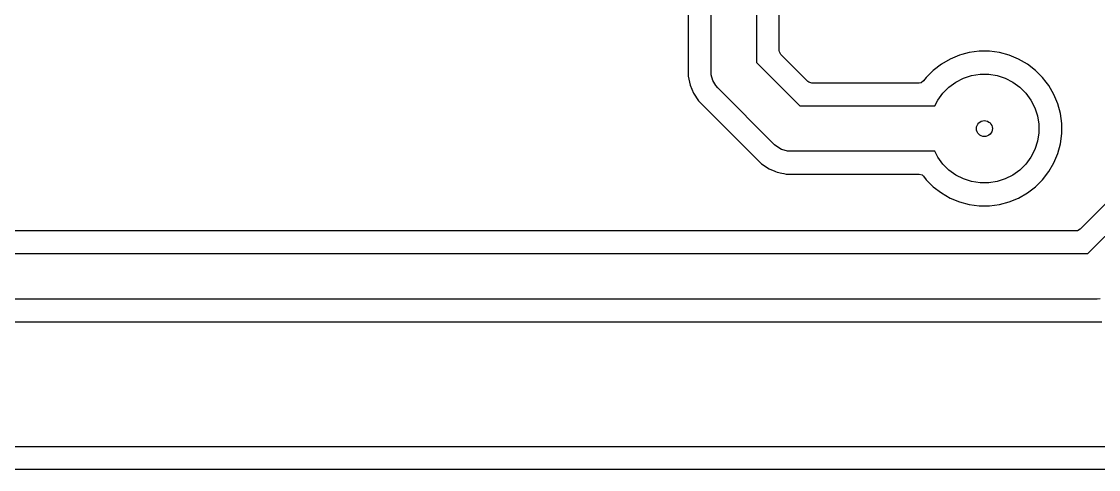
# Model space of a CAD drawing. Extents: x 130 to 194, y -123.2 to -60.
# Drawn here: x 147.58 to 171.27, y -123.25 to -113.39 of the extents above; entities that cross this region are included whole.
import ezdxf

# ---------------------------------------------------------------- set-up
doc = ezdxf.new("R2010")
doc.units = 0
doc.layers.add('BLACK', color=7, linetype='CONTINUOUS')

msp = doc.modelspace()

# ---------------------------------------------------------------- linework, layer by layer
at = {"layer": 'BLACK', "linetype": 'CONTINUOUS'}
for p, q in [((162.2495, -107.151459), (162.2495, -114.598541)), ((162.75, -114.5), (162.75, -107.25)), ((163.75, -107.457106), (163.75, -114.292894)), ((178.463181, -110.371899), (170.871899, -117.963181)), ((171.042894, -118.5), (179, -110.542894)), ((164.2505, -114.034218), (164.2505, -112.455402)), ((164.253334, -114.060576), (164.2505, -114.034218)), ((164.286819, -114.121899), (164.253334, -114.060576)), ((164.878101, -114.713181), (164.286819, -114.121899)), ((168.217209, -114.136293), (168.011277, -114.221593)), ((168.217219, -114.13629), (168.217209, -114.136293)), ((168.270927, -114.121899), (168.217219, -114.13629)), ((168.432537, -114.078596), (168.270927, -114.121899)), ((168.43254, -114.078595), (168.432537, -114.078596)), ((168.432547, -114.078594), (168.43254, -114.078595)), ((168.653533, -114.049501), (168.432547, -114.078594)), ((168.653537, -114.0495), (168.653533, -114.049501)), ((168.653543, -114.0495), (168.653537, -114.0495)), ((168.876457, -114.0495), (168.653543, -114.0495)), ((168.876463, -114.0495), (168.876457, -114.0495)), ((168.876466, -114.049501), (168.876463, -114.0495)), ((169.097452, -114.078594), (168.876466, -114.049501)), ((169.097457, -114.078595), (169.097452, -114.078594)), ((169.097463, -114.078596), (169.097457, -114.078595)), ((169.312781, -114.13629), (169.097463, -114.078596)), ((169.312783, -114.136291), (169.312781, -114.13629)), ((169.31279, -114.136293), (169.312783, -114.136291)), ((169.518722, -114.221593), (169.31279, -114.136293)), ((163.75, -114.292894), (164.707106, -115.25)), ((167.818217, -114.333058), (167.641377, -114.468751)), ((167.818226, -114.333052), (167.818217, -114.333058)), ((168.011273, -114.221595), (167.818226, -114.333052)), ((168.011277, -114.221593), (168.011273, -114.221595)), ((169.518726, -114.221595), (169.518722, -114.221593)), ((169.711774, -114.333052), (169.518726, -114.221595)), ((169.71178, -114.333057), (169.711774, -114.333052)), ((169.711782, -114.333058), (169.71178, -114.333057)), ((169.888622, -114.468751), (169.711782, -114.333058)), ((162.2495, -114.598543), (162.249499, -114.598543)), ((162.249499, -114.598543), (162.287947, -114.791829)), ((162.2495, -114.598541), (162.2495, -114.598543)), ((162.754277, -114.565247), (162.75, -114.5)), ((162.754277, -114.565263), (162.754277, -114.565247)), ((162.78806, -114.691342), (162.754277, -114.565263)), ((162.853323, -114.804381), (162.78806, -114.691342)), ((167.483751, -114.626377), (167.426503, -114.700986)), ((167.483757, -114.62637), (167.483751, -114.626377)), ((167.64137, -114.468757), (167.483757, -114.62637)), ((167.641377, -114.468751), (167.64137, -114.468757)), ((168.138002, -114.726832), (168.30578, -114.641345)), ((168.30578, -114.641345), (168.484866, -114.583156)), ((168.484866, -114.583156), (168.670849, -114.553699)), ((168.670849, -114.553699), (168.859151, -114.553699)), ((168.859151, -114.553699), (169.045134, -114.583156)), ((169.045134, -114.583156), (169.22422, -114.641345)), ((169.22422, -114.641345), (169.391998, -114.726832)), ((169.888629, -114.468757), (169.888622, -114.468751)), ((170.046242, -114.62637), (169.888629, -114.468757)), ((170.046248, -114.626377), (170.046242, -114.62637)), ((170.125618, -114.729815), (170.046248, -114.626377)), ((162.287947, -114.791829), (162.28795, -114.791839)), ((162.28795, -114.791839), (162.363364, -114.973907)), ((162.853338, -114.804396), (162.853323, -114.804381)), ((162.896447, -114.853553), (162.853338, -114.804396)), ((164.146447, -116.103553), (162.896447, -114.853553)), ((164.898743, -114.729815), (164.878101, -114.713181)), ((164.965782, -114.7495), (164.898743, -114.729815)), ((167.328127, -114.7495), (164.965782, -114.7495)), ((167.370076, -114.742189), (167.328127, -114.7495)), ((167.426503, -114.700986), (167.370076, -114.742189)), ((167.852513, -114.970662), (167.985662, -114.837513)), ((167.985662, -114.837513), (168.138002, -114.726832)), ((169.391998, -114.726832), (169.544338, -114.837513)), ((169.544338, -114.837513), (169.677487, -114.970662)), ((170.181948, -114.803226), (170.125618, -114.729815)), ((170.293405, -114.996274), (170.181948, -114.803226)), ((162.363364, -114.973907), (162.363371, -114.97392)), ((162.363371, -114.97392), (162.47286, -115.137781)), ((162.47286, -115.137781), (162.472863, -115.137785)), ((162.472863, -115.137785), (162.616537, -115.281459)), ((167.677123, -115.25), (167.741832, -115.123002)), ((167.741832, -115.123002), (167.852513, -114.970662)), ((169.677487, -114.970662), (169.788168, -115.123002)), ((169.788168, -115.123002), (169.873655, -115.29078)), ((170.37871, -115.202219), (170.293405, -114.996274)), ((162.616537, -115.281459), (162.616559, -115.281479)), ((162.616559, -115.281479), (163.719735, -116.384655)), ((164.707106, -115.25), (167.677123, -115.25)), ((169.873655, -115.29078), (169.931844, -115.469866)), ((170.436404, -115.417537), (170.37871, -115.202219)), ((169.931844, -115.469866), (169.961301, -115.655849)), ((170.4655, -115.638543), (170.436404, -115.417537)), ((170.4655, -115.861457), (170.4655, -115.638543)), ((169.961301, -115.844151), (169.931844, -116.030134)), ((169.961301, -115.655849), (169.961301, -115.844151)), ((170.436404, -116.082463), (170.4655, -115.861457)), ((164.195603, -116.146661), (164.146447, -116.103553)), ((169.931844, -116.030134), (169.873655, -116.20922)), ((170.37871, -116.297781), (170.436404, -116.082463)), ((164.195619, -116.146677), (164.195603, -116.146661)), ((164.303947, -116.20922), (164.195619, -116.146677)), ((164.308658, -116.21194), (164.303947, -116.20922)), ((164.434737, -116.245723), (164.308658, -116.21194)), ((164.434752, -116.245723), (164.434737, -116.245723)), ((164.5, -116.25), (164.434752, -116.245723)), ((167.677123, -116.25), (164.5, -116.25)), ((167.741832, -116.376998), (167.677123, -116.25)), ((169.873655, -116.20922), (169.788168, -116.376998)), ((170.293405, -116.503726), (170.37871, -116.297781)), ((163.719735, -116.384655), (163.719764, -116.384686)), ((163.719764, -116.384686), (163.862214, -116.527136)), ((163.862214, -116.527136), (163.862218, -116.527139)), ((163.862218, -116.527139), (164.026079, -116.636628)), ((167.852513, -116.529338), (167.741832, -116.376998)), ((167.985662, -116.662487), (167.852513, -116.529338)), ((169.677487, -116.529338), (169.544338, -116.662487)), ((169.788168, -116.376998), (169.677487, -116.529338)), ((170.181948, -116.696774), (170.293405, -116.503726)), ((164.026079, -116.636628), (164.026092, -116.636635)), ((164.026092, -116.636635), (164.154833, -116.689961)), ((164.154833, -116.689961), (164.171301, -116.696782)), ((164.171301, -116.696782), (164.208164, -116.712051)), ((164.208164, -116.712051), (164.304812, -116.731275)), ((164.304812, -116.731275), (164.353135, -116.740887)), ((164.353135, -116.740887), (164.401458, -116.7505)), ((164.401458, -116.7505), (164.401459, -116.7505)), ((164.401459, -116.7505), (164.40146, -116.7505)), ((164.40146, -116.7505), (164.59854, -116.7505)), ((164.59854, -116.7505), (167.328127, -116.7505)), ((167.328127, -116.7505), (167.395166, -116.770185)), ((167.395166, -116.770185), (167.426503, -116.799014)), ((167.426503, -116.799014), (167.483751, -116.873622)), ((168.138002, -116.773168), (167.985662, -116.662487)), ((168.30578, -116.858655), (168.138002, -116.773168)), ((169.391998, -116.773168), (169.22422, -116.858655)), ((169.544338, -116.662487), (169.391998, -116.773168)), ((170.046247, -116.873624), (170.181948, -116.696774)), ((167.483751, -116.873622), (167.483757, -116.873629)), ((167.483757, -116.873629), (167.64137, -117.031242)), ((167.64137, -117.031242), (167.641376, -117.031247)), ((167.641376, -117.031247), (167.818226, -117.166948)), ((168.484866, -116.916844), (168.30578, -116.858655)), ((168.670849, -116.946301), (168.484866, -116.916844)), ((168.859151, -116.946301), (168.670849, -116.946301)), ((169.045134, -116.916844), (168.859151, -116.946301)), ((169.22422, -116.858655), (169.045134, -116.916844)), ((169.711774, -117.166948), (169.888624, -117.031247)), ((169.888624, -117.031247), (170.046247, -116.873624)), ((167.818226, -117.166948), (168.011274, -117.278405)), ((168.011274, -117.278405), (168.217219, -117.36371)), ((169.312781, -117.36371), (169.518726, -117.278405)), ((169.518726, -117.278405), (169.711774, -117.166948)), ((168.217219, -117.36371), (168.432537, -117.421404)), ((168.432537, -117.421404), (168.653543, -117.4505)), ((168.653543, -117.4505), (168.65355, -117.4505)), ((168.65355, -117.4505), (168.87645, -117.4505)), ((168.87645, -117.4505), (168.876457, -117.4505)), ((168.876457, -117.4505), (169.097463, -117.421404)), ((169.097463, -117.421404), (169.312781, -117.36371)), ((170.784218, -117.9995), (147.215783, -117.9995)), ((170.810576, -117.996666), (170.784218, -117.9995)), ((170.871899, -117.963181), (170.810576, -117.996666)), ((146.957107, -118.5), (171.042894, -118.5)), ((171.25, -119.5), (146.75, -119.5)), ((171.315248, -119.495723), (171.25, -119.5)), ((146.854675, -120.0005), (171.348542, -120.0005)), ((193.3755, -122.7495), (130.6245, -122.7495)), ((194, -123.25), (130, -123.25))]:
    msp.add_line(p, q, dxfattribs=at)
at = {"layer": 'BLACK'}
msp.add_circle((168.765, -115.75), 0.175, dxfattribs=at)
at = {"layer": 'WHITE'}
msp.add_circle((168.765, -115.75), 0.175, dxfattribs=at)

doc.saveas('drawing.dxf')
